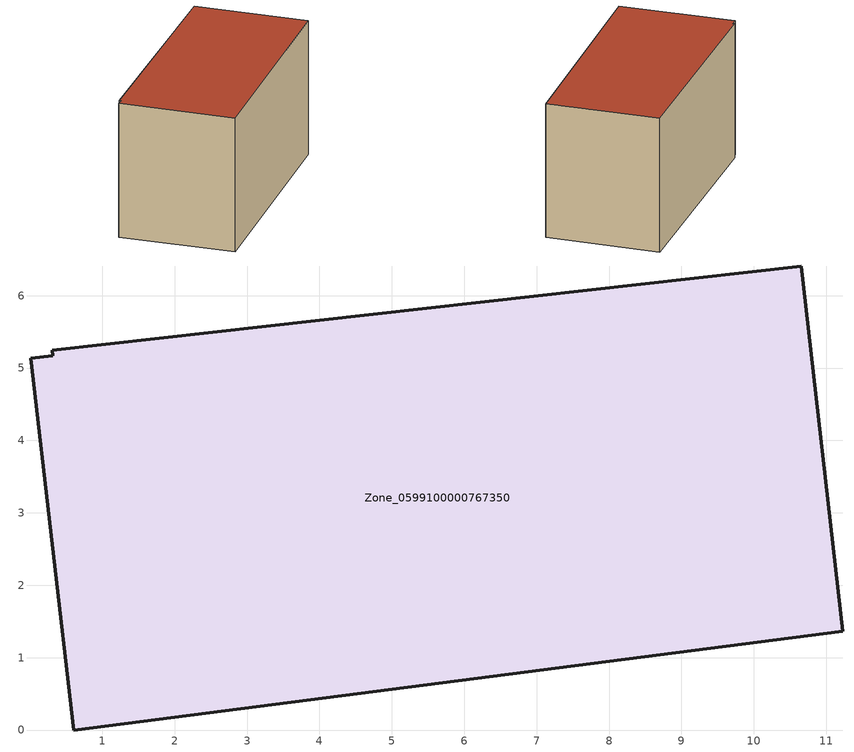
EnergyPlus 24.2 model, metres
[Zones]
Zone_0599100000767350
 floor ground (C_G): 0.32,5.17 0.31,5.25 10.66,6.41 11.23,1.36 0.61,0 0.01,5.13 z0
 wall outside (C_F): 0.61,0 11.23,1.36 10.66,6.41 0.31,5.25 0.32,5.17 0.01,5.13 0.61,0 z0:6.21
 roof outside (C_R): 0.32,5.17 0.01,5.13 0.61,0 11.23,1.36 10.66,6.41 0.31,5.25 z6.21
[BUILDING]
Pand.0599100000767350: North Axis=0; Terrain=City; Loads Convergence Tolerance Value=0.04; Temperature Convergence Tolerance Value=0.4; Solar Distribution=FullExterior; Maximum Number of Warmup Days=25; Minimum Number of Warmup Days=1
[Site:Location]
Rotterdam.The.Hague.AP_ZH_NLD Design_Conditions: Latitude=51.96; Longitude=4.45; Time Zone=1; Elevation=-4.5
[SITE:GROUNDTEMPERATURE:BUILDINGSURFACE]
18, 18, 18, 18, 18, 18, 18, 18, 18, 18, 18, 18
[MATERIAL] Thermal Absorptance=0.9; Solar Absorptance=0.7; Visible Absorptance=0.7
Name | Roughness | Thickness | Conductivity | Density | Specific Heat
G.TI.2006-2014 | MediumSmooth | 0.15 | 0.06 | 540 | 1210
F.TI.2006-2014 | Rough | 0.3 | 0.12 | 1920 | 840
R.TI.2006-2014 | MediumRough | 0.2 | 0.08 | 1500 | 1000
[CONSTRUCTION]
C_G: G.TI.2006-2014
C_F: F.TI.2006-2014
C_R: R.TI.2006-2014
[ZONE]
Zone_0599100000767350: Type=1; Multiplier=1; Ceiling Height=Autocalculate; Volume=Autocalculate; Floor Area=autocalculate; Part of Total Floor Area=Yes
[ZONEINFILTRATION:DESIGNFLOWRATE]
Infil_Zone_0599100000767350: Zone or ZoneList or Space or SpaceList=Zone_0599100000767350; Schedule=AlwaysOn; Design Flow Rate Calculation Method=Flow/Area; Flow Rate per Floor Area=0.0015; Constant Term Coefficient=1; Temperature Term Coefficient=0; Velocity Term Coefficient=0; Velocity Squared Term Coefficient=0
[HVACTEMPLATE:ZONE:IDEALLOADSAIRSYSTEM]
Zone_0599100000767350: Maximum Heating Supply Air Temperature=50; Minimum Cooling Supply Air Temperature=13; Maximum Heating Supply Air Humidity Ratio=0.0156; Minimum Cooling Supply Air Humidity Ratio=0.0077; Heating Limit=NoLimit; Cooling Limit=NoLimit; Dehumidification Control Type=ConstantSensibleHeatRatio; Cooling Sensible Heat Ratio=0.7; Dehumidification Setpoint=60; Humidification Control Type=None; Humidification Setpoint=30; Outdoor Air Method=None; Outdoor Air Flow Rate per Person=0.00944; Outdoor Air Flow Rate per Zone Floor Area=0; Outdoor Air Flow Rate per Zone=0; Demand Controlled Ventilation Type=None; Outdoor Air Economizer Type=NoEconomizer; Heat Recovery Type=None; Sensible Heat Recovery Effectiveness=0.7; Latent Heat Recovery Effectiveness=0.65
[ZONECONTROL:THERMOSTAT]
ThermostatControl_Zone_0599100000767350: Zone or ZoneList=Zone_0599100000767350; Control Type Schedule=DualSetpointControlType; Control 1=Thermostat_Zone_0599100000767350; Temperature Difference Between Cutout And Setpoint=0
[THERMOSTATSETPOINT:DUALSETPOINT]
Thermostat_Zone_0599100000767350: Heating Setpoint Temperature Schedule=HeatingSetpoint_Zone_0599100000767350; Cooling Setpoint Temperature Schedule=CoolingSetpoint_Zone_0599100000767350
[SCHEDULE:COMPACT]
HeatingSetpoint_Zone_0599100000767350: Through: 12/31, For: AllDays, Until: 24:00, 21
CoolingSetpoint_Zone_0599100000767350: Through: 12/31, For: AllDays, Until: 24:00, 24
DualSetpointControlType: Through: 12/31, For: AllDays, Until: 24:00, 4
AlwaysOn: Through: 12/31, For: AllDays, Until: 24:00, 1
